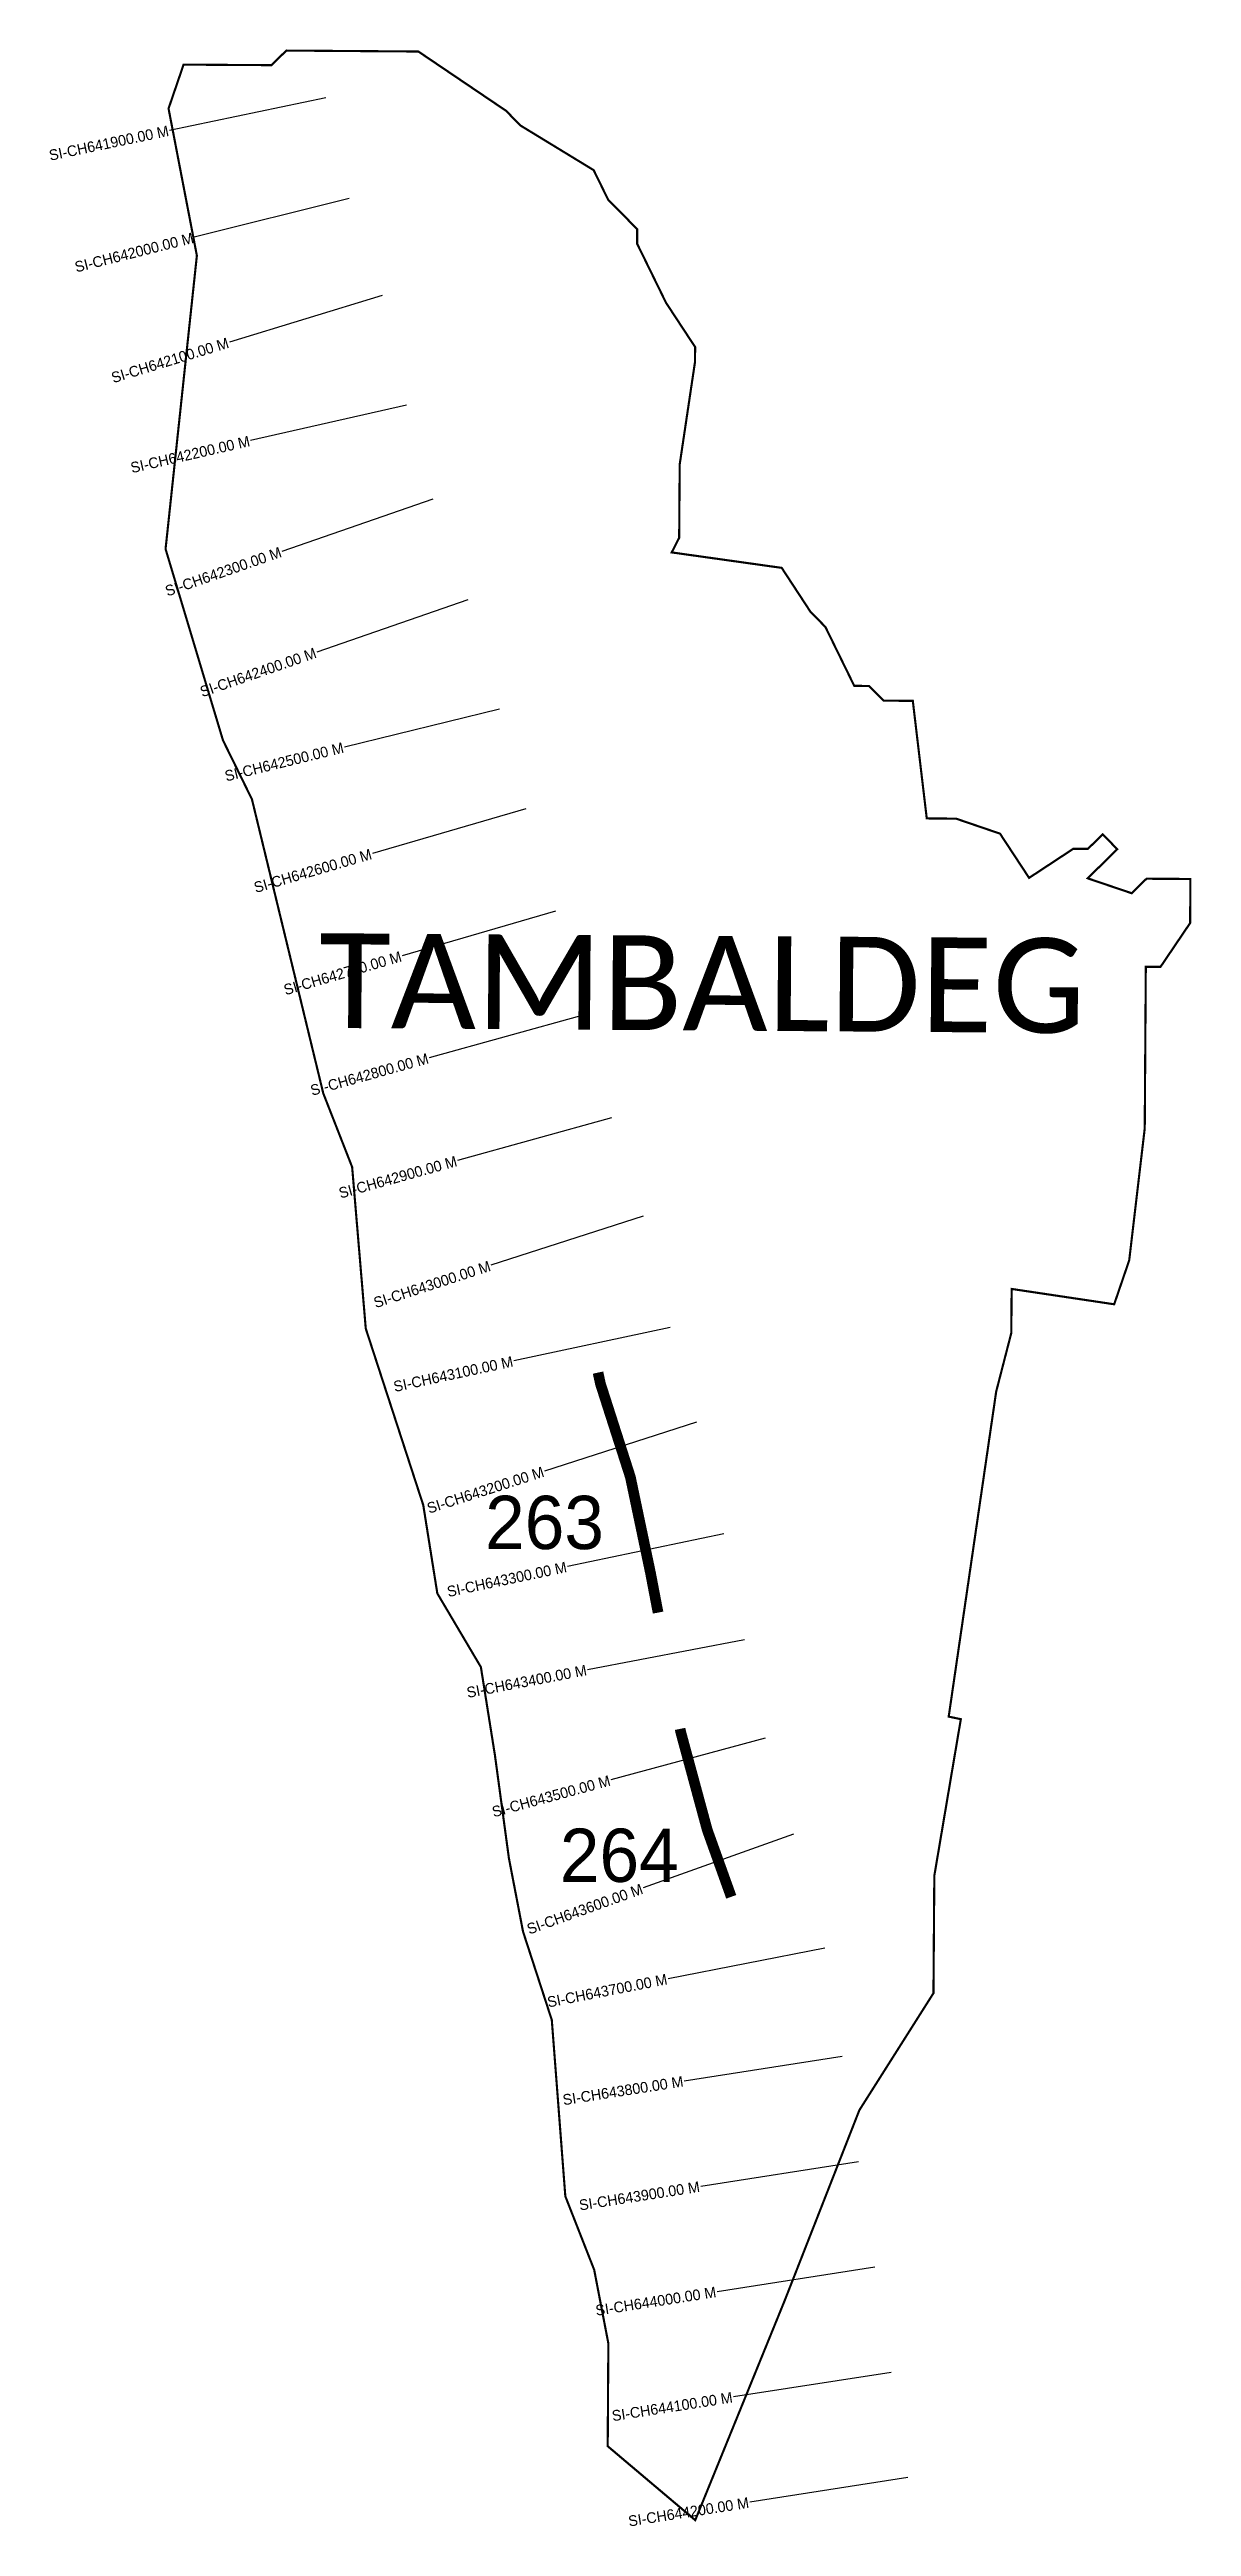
# Model space of a CAD drawing. Header units: metres. Extents: x 329517 to 330589, y 1799893 to 1802217.
import ezdxf
from ezdxf.enums import TextEntityAlignment as Align

# ---------------------------------------------------------------- set-up
doc = ezdxf.new("R2010")
doc.units = ezdxf.units.M
for name, color, linetype in [('ARTIFICIALLY PROTECTED', 4, 'Continuous'), ('CS', 134, 'Continuous'), ('CSMark', 6, 'Continuous'), ('VILLAGE NAME', 250, 'Continuous')]:
    doc.layers.add(name, color=color, linetype=linetype)

msp = doc.modelspace()

# ---------------------------------------------------------------- linework, layer by layer
at = {"color": 6, "const_width": 2}
msp.add_lwpolyline([(329642.8, 1802202.6), (329725.4, 1802202.1), (329739.3, 1802215.8), (329863.3, 1802214.9), (329945.6, 1802159.3), (329959.3, 1802145.4), (330027.9, 1802103.6), (330041.5, 1802075.9), (330068.8, 1802048.2), (330068.8, 1802034.4), (330095.9, 1801979.1), (330123.2, 1801937.6), (330123.1, 1801923.8), (330108.7, 1801827.5), (330108.2, 1801758.6), (330101.2, 1801744.9), (330204.5, 1801730.4), (330231.7, 1801688.9), (330245.5, 1801675), (330272.6, 1801619.7), (330286.4, 1801619.6), (330300.1, 1801605.8), (330327.6, 1801605.6), (330340.7, 1801495.3), (330368.2, 1801495.1), (330409.5, 1801481), (330436.8, 1801439.5), (330478.3, 1801466.8), (330492, 1801466.7), (330505.9, 1801480.4), (330519.6, 1801466.4), (330491.8, 1801439.1), (330533.1, 1801425.1), (330547, 1801438.7), (330588.3, 1801438.5), (330588, 1801397.1), (330560.2, 1801356), (330546.4, 1801356.1), (330545.4, 1801204.5), (330530.8, 1801080.6), (330516.7, 1801039.4), (330420.4, 1801053.8), (330420.1, 1801012.5), (330405.9, 1800957.5), (330361.3, 1800652.5), (330372.7, 1800650.1), (330347.8, 1800503.2), (330347, 1800393), (330277.4, 1800283.2), (330207.3, 1800104.6), (330123.3, 1799898.5), (330041.1, 1799967.9), (330041.7, 1800064.4), (330028.4, 1800133.4), (330001.3, 1800202.4), (329988.6, 1800367.8), (329961.6, 1800450.7), (329948.3, 1800519.7), (329935.2, 1800616.2), (329922, 1800699), (329881.1, 1800768.1), (329867.9, 1800850.9), (329813.9, 1801016.6), (329801.1, 1801168.2), (329774, 1801237.3), (329707, 1801513.3), (329679.8, 1801568.6), (329625.9, 1801748.1), (329655.3, 1802023.4), (329628.7, 1802161.4), (329642.8, 1802202.6)], dxfattribs=at)
at = {"layer": 'ARTIFICIALLY PROTECTED', "const_width": 10, "flags": 128}
for points in [[(330032, 1800975.3), (330034.3, 1800964.7), (330062.4, 1800877.2), (330081.3, 1800787.2), (330088.4, 1800750.1)], [(330109.1, 1800641), (330109.8, 1800637.5), (330134.6, 1800546.1), (330157.1, 1800483.4)]]:
    msp.add_lwpolyline(points, dxfattribs=at)
at = {"layer": 'CS'}
for p, q in [((329776.5, 1802171.6), (329629.7, 1802140.9)), ((329798.3, 1802077.1), (329652.8, 1802040.6)), ((329829.2, 1801986.1), (329685.8, 1801942.2)), ((329852, 1801883.2), (329705.7, 1801849.8)), ((329876.9, 1801795), (329735.2, 1801745.9)), ((329909.6, 1801700.4), (329767.9, 1801651.4)), ((329939.6, 1801597.9), (329793.9, 1801562.2)), ((329964.1, 1801504.3), (329820.1, 1801462.4)), ((329992, 1801408.3), (329848, 1801366.4)), ((330018, 1801310.7), (329873.4, 1801270.6)), ((330044.7, 1801214.4), (329900.1, 1801174.3)), ((330074.3, 1801122.2), (329931.5, 1801076)), ((330099.6, 1801017.7), (329953, 1800986.2)), ((330124.6, 1800928.7), (329981.8, 1800882.9)), ((330150.2, 1800824.1), (330003.4, 1800793.3)), ((330169.6, 1800724.6), (330022.2, 1800696.5)), ((330188.9, 1800632.4), (330044.1, 1800593.1)), ((330215.6, 1800542.3), (330074.5, 1800491.7)), ((330245, 1800435.2), (330097.8, 1800406.5)), ((330261.2, 1800333.6), (330113, 1800310.5)), ((330276.6, 1800234.8), (330128.4, 1800211.7)), ((330292, 1800136), (330143.8, 1800112.9)), ((330307.4, 1800037.2), (330159.2, 1800014.1)), ((330322.8, 1799938.4), (330174.6, 1799915.3))]:
    msp.add_line(p, q, dxfattribs=at)

# ---------------------------------------------------------------- texts
at = {"char_height": 50, "attachment_point": 1}
for s, insert in [('263', (329926, 1800859.7)), ('264', (329996.2, 1800547.4))]:
    msp.add_mtext_dynamic_manual_height_columns(s, width=84.374, gutter_width=1, heights=[74.2], dxfattribs=dict(at, insert=insert))
at = {"layer": 'CSMark'}
for s, rotation, p in [('SI-CH641900.00 M', 11.8005, (329628.7, 1802140.7)), ('SI-CH642000.00 M', 14.0968, (329651.9, 1802040.3)), ('SI-CH642100.00 M', 17, (329684.8, 1801941.9)), ('SI-CH642200.00 M', 12.8742, (329704.8, 1801849.6)), ('SI-CH642300.00 M', 19.0736, (329734.2, 1801745.6)), ('SI-CH642400.00 M', 19.0736, (329766.9, 1801651.1)), ('SI-CH642500.00 M', 13.7468, (329792.9, 1801562)), ('SI-CH642600.00 M', 16.218, (329819.1, 1801462.1)), ('SI-CH642700.00 M', 16.218, (329847.1, 1801366.1)), ('SI-CH642800.00 M', 15.5024, (329872.5, 1801270.4)), ('SI-CH642900.00 M', 15.5024, (329899.2, 1801174)), ('SI-CH643000.00 M', 17.9156, (329930.6, 1801075.7)), ('SI-CH643100.00 M', 12.1262, (329952, 1800986)), ('SI-CH643200.00 M', 17.7823, (329980.8, 1800882.6)), ('SI-CH643300.00 M', 11.875, (330002.4, 1800793.1)), ('SI-CH643400.00 M', 10.7746, (330021.2, 1800696.3)), ('SI-CH643500.00 M', 15.1966, (330043.2, 1800592.8)), ('SI-CH643600.00 M', 19.7402, (330073.5, 1800491.3)), ('SI-CH643700.00 M', 11.0101, (330096.8, 1800406.3)), ('SI-CH643800.00 M', 8.8635, (330112, 1800310.4)), ('SI-CH643900.00 M', 8.8635, (330127.4, 1800211.6)), ('SI-CH644000.00 M', 8.8635, (330142.8, 1800112.8)), ('SI-CH644100.00 M', 8.8635, (330158.2, 1800013.9)), ('SI-CH644200.00 M', 8.8635, (330173.6, 1799915.1))]:
    msp.add_text(s, height=10, rotation=rotation, dxfattribs=at).set_placement(p, align=Align.MIDDLE_RIGHT)
at = {"layer": 'VILLAGE NAME', "insert": (329770.3, 1801387.6), "char_height": 88.859, "attachment_point": 1, "rotation": 359.6139}
msp.add_mtext_dynamic_manual_height_columns('{\\fCalibri|b0|i0|c0|p34;TAMBALDEG}', width=876.845, gutter_width=444.3, heights=[0], dxfattribs=at)

doc.saveas('drawing.dxf')
